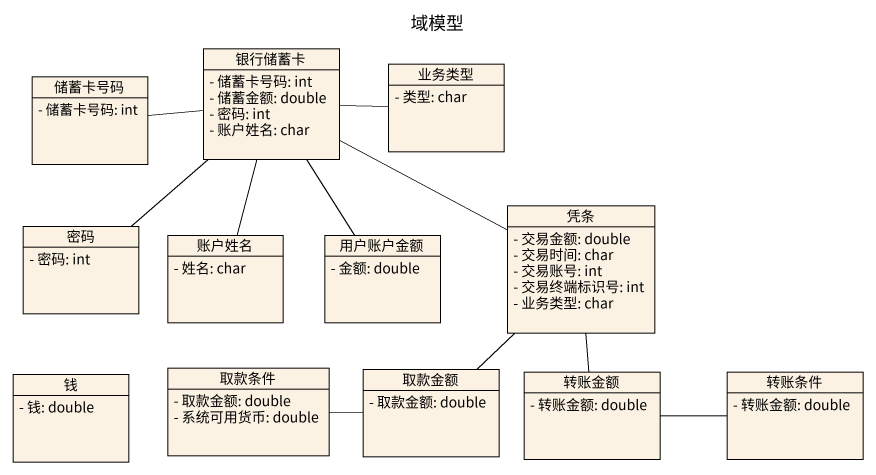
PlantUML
@startuml
title 域模型
hide circle
hide empty members
skinparam classAttributeIconSize 0
class 银行储蓄卡 {
  - 储蓄卡号码: int
  - 储蓄金额: double
  - 密码: int
  - 账户姓名: char
}
class 储蓄卡号码 {
  - 储蓄卡号码: int
}
class 业务类型 {
  - 类型: char
}
class 凭条 {
  - 交易金额: double
  - 交易时间: char
  - 交易账号: int
  - 交易终端标识号: int
  - 业务类型: char
}
class 密码 {
  - 密码: int
}
class 账户姓名 {
  - 姓名: char
}
class 用户账户金额 {
  - 金额: double
}
class 钱 {
  - 钱: double
}
class 取款条件 {
  - 取款金额: double
  - 系统可用货币: double
}
class 取款金额 {
  - 取款金额: double
}
class 转账金额 {
  - 转账金额: double
}
class 转账条件 {
  - 转账金额: double
}
银行储蓄卡 -left- 储蓄卡号码
银行储蓄卡 -right- 业务类型
银行储蓄卡 -right- 凭条
银行储蓄卡 -- 密码
银行储蓄卡 -- 账户姓名
银行储蓄卡 -- 用户账户金额
凭条 -- 取款金额
凭条 -- 转账金额
取款金额 -left- 取款条件
转账金额 -right- 转账条件
@enduml
